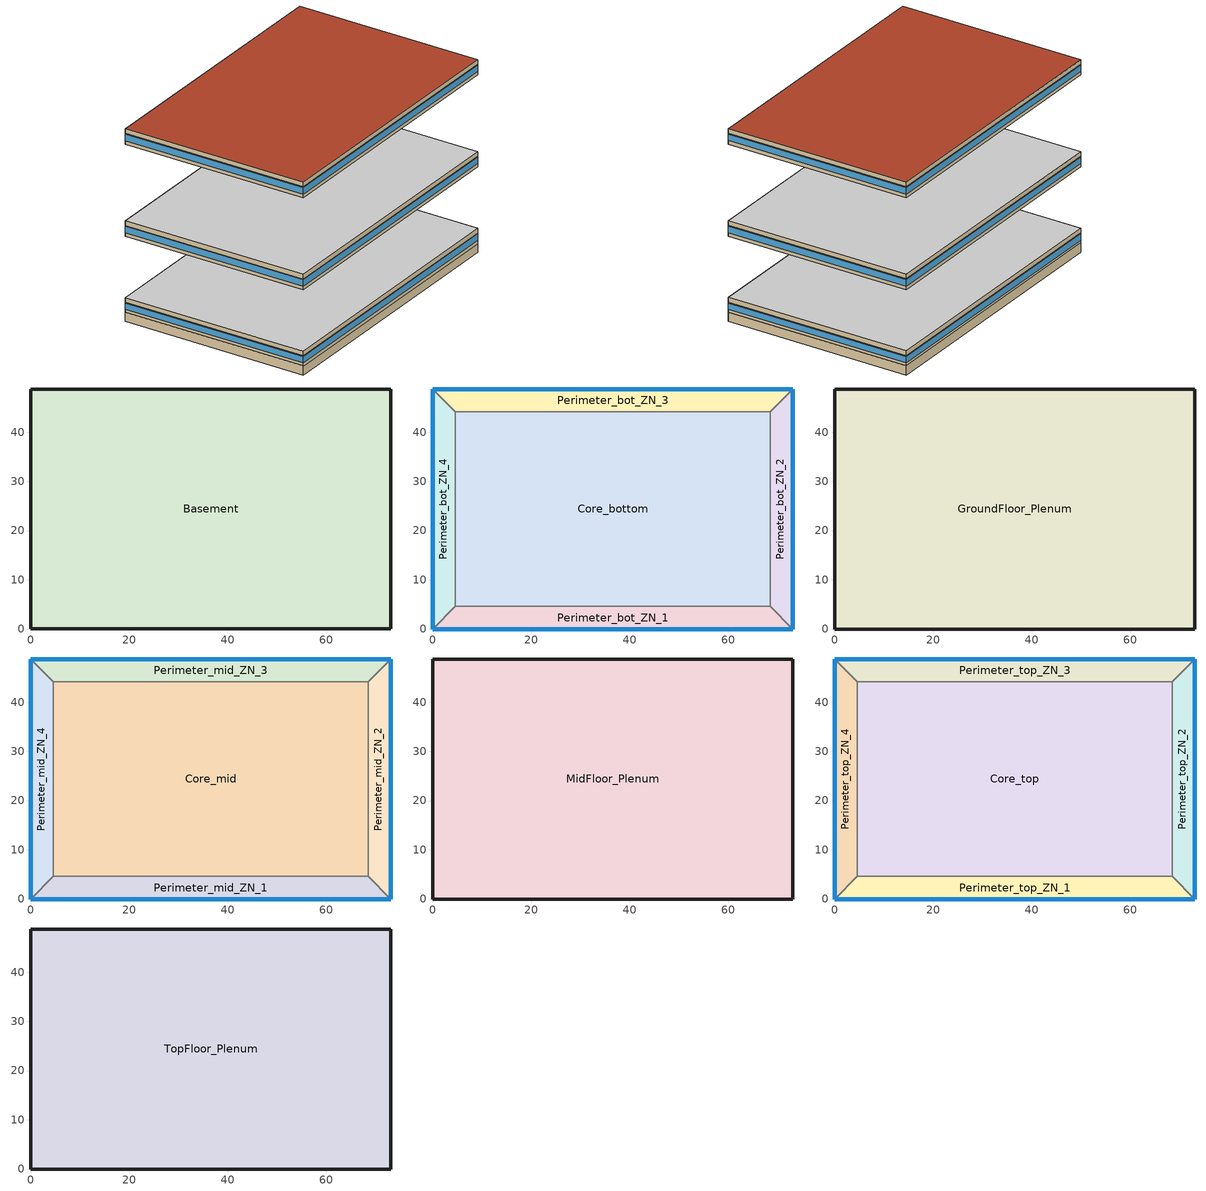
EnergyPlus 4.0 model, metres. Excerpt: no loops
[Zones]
Basement
 floor ground (ext-slab): 73.11,48.78 73.11,0.04 0,0.04 0,48.78 z-2.24
 wall ground (below-grade-wall-nonres): 73.11,0.04 73.11,48.78 0,48.78 0,0.04 73.11,0.04 z-2.24:0.2
Core_bottom
 floor to Basement (INT-FLOOR-TOPSIDE): 68.53,44.16 68.53,4.57 4.57,4.57 4.57,44.16 z0
 wall to Perimeter_bot_ZN_2 (int-walls): 68.53,4.57 68.53,44.16 z0:2.74
 wall to Perimeter_bot_ZN_3 (int-walls): 68.53,44.16 4.57,44.16 z0:2.74
 wall to Perimeter_bot_ZN_1 (int-walls): 4.57,4.57 68.53,4.57 z0:2.74
 wall to Perimeter_bot_ZN_4 (int-walls): 4.57,44.16 4.57,4.57 z0:2.74
Perimeter_bot_ZN_1
 floor to Basement (INT-FLOOR-TOPSIDE): 68.53,4.57 73.11,0 0,0 4.57,4.57 z0
 wall outside (ext-walls-mass-nonres): 0,0 73.11,0 z0:2.74
 wall to Perimeter_bot_ZN_2 (int-walls): 73.11,0 68.53,4.57 z0:2.74
 wall to Perimeter_bot_ZN_4 (int-walls): 4.57,4.57 0,0 z0:2.74
 window (window-90.1-2004-nonres-fixed): 0,0 73.11,0 z0.91:2.5
Perimeter_bot_ZN_2
 floor to Basement (INT-FLOOR-TOPSIDE): 68.53,44.16 73.11,48.74 73.11,0 68.53,4.57 z0
 wall outside (ext-walls-mass-nonres): 73.11,0 73.11,48.74 z0:2.74
 wall to Perimeter_bot_ZN_3 (int-walls): 73.11,48.74 68.53,44.16 z0:2.74
 window (window-90.1-2004-nonres-fixed): 73.11,0 73.11,48.74 z0.91:2.5
Perimeter_bot_ZN_3
 floor to Basement (INT-FLOOR-TOPSIDE): 4.57,44.16 0,48.74 73.11,48.74 68.53,44.16 z0
 wall outside (ext-walls-mass-nonres): 73.11,48.74 0,48.74 z0:2.74
 wall to Perimeter_bot_ZN_4 (int-walls): 0,48.74 4.57,44.16 z0:2.74
 window (window-90.1-2004-nonres-fixed): 73.11,48.74 0,48.74 z0.91:2.5
Perimeter_bot_ZN_4
 floor to Basement (INT-FLOOR-TOPSIDE): 4.57,4.57 0,0 0,48.74 4.57,44.16 z0
 wall outside (ext-walls-mass-nonres): 0,48.74 0,0 z0:2.74
 window (window-90.1-2004-nonres-fixed): 0,48.74 0,0 z0.91:2.5
GroundFloor_Plenum
 floor to Perimeter_bot_ZN_1 (DropCeiling): 4.57,4.57 68.53,4.57 73.11,0 0,0 z2.74
 floor to Perimeter_bot_ZN_2 (DropCeiling): 73.11,48.74 73.11,0 68.53,4.57 68.53,44.16 z2.74
 floor to Perimeter_bot_ZN_3 (DropCeiling): 68.53,44.16 4.57,44.16 0,48.74 73.11,48.74 z2.74
 floor to Perimeter_bot_ZN_4 (DropCeiling): 4.57,44.16 4.57,4.57 0,0 0,48.74 z2.74
 floor to Core_bottom (DropCeiling): 68.53,4.57 4.57,4.57 4.57,44.16 68.53,44.16 z2.74
 wall outside (ext-walls-mass-nonres): 73.11,0 73.11,48.74 0,48.74 0,0 73.11,0 z2.74:3.96
 ceiling adiabatic (INT-FLOOR-UNDERSIDE): 73.11,0 73.11,48.74 0,48.74 0,0 z3.96
Core_mid
 floor adiabatic (INT-FLOOR-TOPSIDE): 68.53,44.16 68.53,4.57 4.57,4.57 4.57,44.16 z19.82
 wall to Perimeter_mid_ZN_2 (int-walls): 68.53,4.57 68.53,44.16 z19.82:22.56
 wall to Perimeter_mid_ZN_3 (int-walls): 68.53,44.16 4.57,44.16 z19.82:22.56
 wall to Perimeter_mid_ZN_1 (int-walls): 4.57,4.57 68.53,4.57 z19.82:22.56
 wall to Perimeter_mid_ZN_4 (int-walls): 4.57,44.16 4.57,4.57 z19.82:22.56
Perimeter_mid_ZN_1
 floor adiabatic (INT-FLOOR-TOPSIDE): 68.53,4.57 73.11,0 0,0 4.57,4.57 z19.82
 wall outside (ext-walls-mass-nonres): 0,0 73.11,0 z19.82:22.56
 wall to Perimeter_mid_ZN_2 (int-walls): 73.11,0 68.53,4.57 z19.82:22.56
 wall to Perimeter_mid_ZN_4 (int-walls): 4.57,4.57 0,0 z19.82:22.56
 window (window-90.1-2004-nonres-fixed): 0,0 73.11,0 z20.73:22.32
Perimeter_mid_ZN_2
 floor adiabatic (INT-FLOOR-TOPSIDE): 68.53,44.16 73.11,48.74 73.11,0 68.53,4.57 z19.82
 wall outside (ext-walls-mass-nonres): 73.11,0 73.11,48.74 z19.82:22.56
 wall to Perimeter_mid_ZN_3 (int-walls): 73.11,48.74 68.53,44.16 z19.82:22.56
 window (window-90.1-2004-nonres-fixed): 73.11,0 73.11,48.74 z20.73:22.32
Perimeter_mid_ZN_3
 floor adiabatic (INT-FLOOR-TOPSIDE): 4.57,44.16 0,48.74 73.11,48.74 68.53,44.16 z19.82
 wall outside (ext-walls-mass-nonres): 73.11,48.74 0,48.74 z19.82:22.56
 wall to Perimeter_mid_ZN_4 (int-walls): 0,48.74 4.57,44.16 z19.82:22.56
 window (window-90.1-2004-nonres-fixed): 73.11,48.74 0,48.74 z20.73:22.32
Perimeter_mid_ZN_4
 floor adiabatic (INT-FLOOR-TOPSIDE): 4.57,4.57 0,0 0,48.74 4.57,44.16 z19.82
 wall outside (ext-walls-mass-nonres): 0,48.74 0,0 z19.82:22.56
 window (window-90.1-2004-nonres-fixed): 0,48.74 0,0 z20.73:22.32
MidFloor_Plenum
 floor to Perimeter_mid_ZN_1 (DropCeiling): 73.11,0 0,0 4.57,4.57 68.53,4.57 z22.56
 floor to Perimeter_mid_ZN_2 (DropCeiling): 73.11,0 68.53,4.57 68.53,44.16 73.11,48.74 z22.56
 floor to Perimeter_mid_ZN_3 (DropCeiling): 0,48.74 73.11,48.74 68.53,44.16 4.57,44.16 z22.56
 floor to Perimeter_mid_ZN_4 (DropCeiling): 0,0 0,48.74 4.57,44.16 4.57,4.57 z22.56
 floor to Core_mid (DropCeiling): 68.53,4.57 4.57,4.57 4.57,44.16 68.53,44.16 z22.56
 wall outside (ext-walls-mass-nonres): 73.11,0 73.11,48.74 0,48.74 0,0 73.11,0 z22.56:23.78
 ceiling adiabatic (INT-FLOOR-UNDERSIDE): 73.11,48.74 0,48.74 0,0 73.11,0 z23.78
Core_top
 floor adiabatic (INT-FLOOR-TOPSIDE): 68.53,44.16 68.53,4.57 4.57,4.57 4.57,44.16 z43.6
 wall to Perimeter_top_ZN_2 (int-walls): 68.53,4.57 68.53,44.16 z43.6:46.34
 wall to Perimeter_top_ZN_3 (int-walls): 68.53,44.16 4.57,44.16 z43.6:46.34
 wall to Perimeter_top_ZN_1 (int-walls): 4.57,4.57 68.53,4.57 z43.6:46.34
 wall to Perimeter_top_ZN_4 (int-walls): 4.57,44.16 4.57,4.57 z43.6:46.34
Perimeter_top_ZN_1
 floor adiabatic (INT-FLOOR-TOPSIDE): 68.53,4.57 73.11,0 0,0 4.57,4.57 z43.6
 wall outside (ext-walls-mass-nonres): 0,0 73.11,0 z43.6:46.34
 wall to Perimeter_top_ZN_2 (int-walls): 73.11,0 68.53,4.57 z43.6:46.34
 wall to Perimeter_top_ZN_4 (int-walls): 4.57,4.57 0,0 z43.6:46.34
 window (window-90.1-2004-nonres-fixed): 0,0 73.11,0 z44.51:46.1
Perimeter_top_ZN_2
 floor adiabatic (INT-FLOOR-TOPSIDE): 68.53,44.16 73.11,48.74 73.11,0 68.53,4.57 z43.6
 wall outside (ext-walls-mass-nonres): 73.11,0 73.11,48.74 z43.6:46.34
 wall to Perimeter_top_ZN_3 (int-walls): 73.11,48.74 68.53,44.16 z43.6:46.34
 window (window-90.1-2004-nonres-fixed): 73.11,0 73.11,48.74 z44.51:46.1
Perimeter_top_ZN_3
 floor adiabatic (INT-FLOOR-TOPSIDE): 4.57,44.16 0,48.74 73.11,48.74 68.53,44.16 z43.6
 wall outside (ext-walls-mass-nonres): 73.11,48.74 0,48.74 z43.6:46.34
 wall to Perimeter_top_ZN_4 (int-walls): 0,48.74 4.57,44.16 z43.6:46.34
 window (window-90.1-2004-nonres-fixed): 73.11,48.74 0,48.74 z44.51:46.1
Perimeter_top_ZN_4
 floor adiabatic (INT-FLOOR-TOPSIDE): 4.57,4.57 0,0 0,48.74 4.57,44.16 z43.6
 wall outside (ext-walls-mass-nonres): 0,48.74 0,0 z43.6:46.34
 window (window-90.1-2004-nonres-fixed): 0,48.74 0,0 z44.51:46.1
TopFloor_Plenum
 floor to Perimeter_top_ZN_1 (DropCeiling): 73.11,0 0,0 4.57,4.57 68.53,4.57 z46.34
 floor to Perimeter_top_ZN_2 (DropCeiling): 73.11,0 68.53,4.57 68.53,44.16 73.11,48.74 z46.34
 floor to Perimeter_top_ZN_3 (DropCeiling): 0,48.74 73.11,48.74 68.53,44.16 4.57,44.16 z46.34
 floor to Perimeter_top_ZN_4 (DropCeiling): 0,0 0,48.74 4.57,44.16 4.57,4.57 z46.34
 floor to Core_top (DropCeiling): 4.57,44.16 68.53,44.16 68.53,4.57 4.57,4.57 z46.34
 wall outside (ext-walls-mass-nonres): 73.11,0 73.11,48.74 0,48.74 0,0 73.11,0 z46.34:47.56
 roof outside (roof-IEAD-nonres): 73.11,0 73.11,48.74 0,48.74 0,0 z47.56
[Site:Location]
USA CA-LOS ANGELES: Latitude {deg}=33.92; Longitude {deg}=-118.4; Time Zone {hr}=-8; Elevation {m}=32
[SizingPeriod:DesignDay] Barometric Pressure {Pa}=100941; Rain {0-no,1-yes}=0; Snow on ground {0-no,1-yes}=0; Day of Month=21; Daylight Savings Time Indicator=0; Humidity Indicating Type=WetBulb
Name | Maximum Dry-Bulb Temperature {C} | Daily Temp Range {C} | Humidity Indicating Conditions at Maximum Dry-Bulb | Wind Speed {m/s} design conditions vs. traditional 6.71 m/s (15 mph) | Wind Direction {Degrees; N=0, S=180} | Clearness {0.0 to 1.1} | Month | Day Type | Wind Speed {m/s} design conditions vs. traditional 3.35 m/s (7mph)
LOS_ANGELES Ann Htg 99.6% Condns DB | 6.6 | 0 | 6.6 | 2.5 | 80 | 0 | 1 | WinterDesignDay
LOS_ANGELES Ann Clg .4% Condns WB=>MDB | 25.5 | 6 | 21.1 |  | 250 | 1 | 8 | SummerDesignDay | 4.2
[Site:GroundTemperature:BuildingSurface]
20.133, 20.114, 20.098, 20.195, 20.555, 20.958, 22.367, 22.7, 22.775, 21.957, 20.592, 20.216
[Site:WaterMainsTemperature]
Calculation Method=CORRELATION; Annual Average Outdoor Air Temperature {C}=16.64; Maximum Difference In Monthly Average Outdoor Air Temperatures {deltaC}=6.8
[Building]
Benchmark Large Office New V1.2_4.0: North Axis=0; Terrain=City; Loads Convergence Tolerance Value=0.04; Temperature Convergence Tolerance Value=0.2; Solar Distribution=FullInteriorAndExterior; Maximum Number of Warmup Days=25
[Construction]
ext-walls-mass-nonres: 1IN Stucco, 8IN Concrete HW, Mass NonRes Wall Insulation, 1/2IN Gypsum
roof-IEAD-nonres: Roof Membrane, IEAD NonRes Roof Insulation, Metal Decking
ext-slab: HW CONCRETE, CP02 CARPET PAD
int-walls: 1/2IN Gypsum, 1/2IN Gypsum
INT-FLOOR-TOPSIDE: MAT-CC05 4 HW CONCRETE, CP02 CARPET PAD
INT-FLOOR-UNDERSIDE: CP02 CARPET PAD, MAT-CC05 4 HW CONCRETE
below-grade-wall-nonres: 8IN Concrete HW, UGWall NonRes Insulation
DropCeiling: Std AC02
window-90.1-2004-nonres-fixed: ASHRAE NonRes Fixed Assembly Window
InteriorFurnishings: Std Wood 6inch
[Material] Thermal Absorptance=0.9
Name | Roughness | Thickness {m} | Conductivity {W/m-K} | Density {kg/m3} | Specific Heat {J/kg-K} | Solar Absorptance | Visible Absorptance | Density | Specific Heat | Thickness | Conductivity
Mass NonRes Wall Insulation | MediumRough | 0.0365395 | 0.049 | 265 | 836.8 | 0.7 | 0.7
IEAD NonRes Roof Insulation | MediumRough | 0.124663 | 0.049 |  |  | 0.7 | 0.7 | 265 | 836.8
UGWall NonRes Insulation | MediumRough | 0.0001 | 0.049 | 265 | 836.8 | 0.7 | 0.7
1/2IN Gypsum | Smooth | 0.0127 | 0.16 | 784.9 | 830 | 0.92 | 0.92
1IN Stucco | Smooth |  |  |  |  | 0.92 | 0.92 | 1858 | 837 | 0.0253 | 0.6918
8IN CONCRETE HW | Rough | 0.2032 | 1.311 | 2240 | 836.8 | 0.7 | 0.7
HW CONCRETE; MAT-CC05 4 HW CONCRETE | Rough | 0.1016 | 1.311 | 2240 | 836.8 | 0.7 | 0.7
Roof Membrane | VeryRough | 0.0095 | 0.16 | 1121.29 | 1460 | 0.7 | 0.7
Metal Decking | MediumSmooth | 0.0015 | 45.006 | 7680 | 418.4 | 0.7 | 0.3
Std AC02 | MediumSmooth | 0.0127 | 0.057 | 288 | 1339 | 0.7 | 0.2
Std Wood 6inch | MediumSmooth | 0.15 | 0.12 | 540 | 1210 | 0.7 | 0.7
[Material:NoMass]
CP02 CARPET PAD: Roughness=VeryRough; Thermal Resistance {(m2-K)/W}=0.2165; Thermal Absorptance=0.9; Solar Absorptance=0.7; Visible Absorptance=0.8
[WindowMaterial:SimpleGlazingSystem]
ASHRAE NonRes Fixed Assembly Window: U-Factor=3.23646; Solar Heat Gain Coefficient=0.25
[Zone] Type=1; Ceiling Height=-9999
Name | Multiplier | Volume | Part of Total Floor Area
Basement | 1 | 8690.42 | Yes
Core_bottom; Core_top | 1 | 6948.69 | Yes
Core_mid | 10 | 6948.69 | Yes
GroundFloor_Plenum; TopFloor_Plenum | 1 | 4344.14 | No
MidFloor_Plenum | 10 | 4344.14 | No
Perimeter_bot_ZN_1; Perimeter_top_ZN_1 | 1 | 860.0236 | Yes
Perimeter_bot_ZN_2; Perimeter_bot_ZN_4; Perimeter_top_ZN_2; Perimeter_top_ZN_4 | 1 | 554.2198 | Yes
Perimeter_bot_ZN_3; Perimeter_top_ZN_3 | 1 | 860.0048 | Yes
Perimeter_mid_ZN_1 | 10 | 860.0236 | Yes
Perimeter_mid_ZN_2; Perimeter_mid_ZN_4 | 10 | 554.2198 | Yes
Perimeter_mid_ZN_3 | 10 | 860.0048 | Yes
[People] Schedule=BLDG_OCC_SCH; Number of People Calculation Method=Area/Person; Fraction Radiant=0.3; User Specified Sensible Fraction=AUTOCALCULATE; Activity Level Schedule=ACTIVITY_SCH; Enable ASHRAE 55 Comfort Warnings=No; MRT Calculation=ZoneAveraged; Work Efficiency Schedule=WORK_EFF_SCH; Clothing Schedule=CLOTHING_SCH; Air Velocity Schedule=AIR_VELO_SCH; Thermal Comfort Report=FANGER
Name | Zone | Zone Area per Person
Basement People | Basement | 37.16
Core_bottom People | Core_bottom | 18.58
Core_mid People | Core_mid | 18.58
Core_top People | Core_top | 18.58
Perimeter_bot_ZN_1 People | Perimeter_bot_ZN_1 | 18.58
Perimeter_bot_ZN_2 People | Perimeter_bot_ZN_2 | 18.58
Perimeter_bot_ZN_3 People | Perimeter_bot_ZN_3 | 18.58
Perimeter_bot_ZN_4 People | Perimeter_bot_ZN_4 | 18.58
Perimeter_mid_ZN_1 People | Perimeter_mid_ZN_1 | 18.58
Perimeter_mid_ZN_2 People | Perimeter_mid_ZN_2 | 18.58
Perimeter_mid_ZN_3 People | Perimeter_mid_ZN_3 | 18.58
Perimeter_mid_ZN_4 People | Perimeter_mid_ZN_4 | 18.58
Perimeter_top_ZN_1 People | Perimeter_top_ZN_1 | 18.58
Perimeter_top_ZN_2 People | Perimeter_top_ZN_2 | 18.58
Perimeter_top_ZN_3 People | Perimeter_top_ZN_3 | 18.58
Perimeter_top_ZN_4 People | Perimeter_top_ZN_4 | 18.58
[Lights] Schedule=BLDG_LIGHT_SCH; Design Level Calculation Method=Watts/Area; Watts per Zone Area {W/m2}=10.76; Return Air Fraction=0; Fraction Radiant=0.7; Fraction Visible=0.2; Fraction Replaceable=1; Return Air Fraction is Calculated from Plenum Temperature=No
Name | Zone
Basement_Lights | Basement
Core_bottom_Lights | Core_bottom
Core_mid_Lights | Core_mid
Core_top_Lights | Core_top
Perimeter_bot_ZN_1_Lights | Perimeter_bot_ZN_1
Perimeter_bot_ZN_2_Lights | Perimeter_bot_ZN_2
Perimeter_bot_ZN_3_Lights | Perimeter_bot_ZN_3
Perimeter_bot_ZN_4_Lights | Perimeter_bot_ZN_4
Perimeter_mid_ZN_1_Lights | Perimeter_mid_ZN_1
Perimeter_mid_ZN_2_Lights | Perimeter_mid_ZN_2
Perimeter_mid_ZN_3_Lights | Perimeter_mid_ZN_3
Perimeter_mid_ZN_4_Lights | Perimeter_mid_ZN_4
Perimeter_top_ZN_1_Lights | Perimeter_top_ZN_1
Perimeter_top_ZN_2_Lights | Perimeter_top_ZN_2
Perimeter_top_ZN_3_Lights | Perimeter_top_ZN_3
Perimeter_top_ZN_4_Lights | Perimeter_top_ZN_4
[ElectricEquipment] Schedule=BLDG_EQUIP_SCH; Design Level Calculation Method=Watts/Area; Fraction Latent=0; Fraction Radiant=0.5; Fraction Lost=0
Name | Zone | Watts per Zone Floor Area {W/m2}
Basement_PlugMisc_Equip | Basement | 4.84
Core_bottom_PlugMisc_Equip | Core_bottom | 8.07
Core_mid_PlugMisc_Equip | Core_mid | 8.07
Core_top_PlugMisc_Equip | Core_top | 8.07
Perimeter_bot_ZN_1_PlugMisc_Equip | Perimeter_bot_ZN_1 | 8.07
Perimeter_bot_ZN_2_PlugMisc_Equip | Perimeter_bot_ZN_2 | 8.07
Perimeter_bot_ZN_3_PlugMisc_Equip | Perimeter_bot_ZN_3 | 8.07
Perimeter_bot_ZN_4_PlugMisc_Equip | Perimeter_bot_ZN_4 | 8.07
Perimeter_mid_ZN_1_PlugMisc_Equip | Perimeter_mid_ZN_1 | 8.07
Perimeter_mid_ZN_2_PlugMisc_Equip | Perimeter_mid_ZN_2 | 8.07
Perimeter_mid_ZN_3_PlugMisc_Equip | Perimeter_mid_ZN_3 | 8.07
Perimeter_mid_ZN_4_PlugMisc_Equip | Perimeter_mid_ZN_4 | 8.07
Perimeter_top_ZN_1_PlugMisc_Equip | Perimeter_top_ZN_1 | 8.07
Perimeter_top_ZN_2_PlugMisc_Equip | Perimeter_top_ZN_2 | 8.07
Perimeter_top_ZN_3_PlugMisc_Equip | Perimeter_top_ZN_3 | 8.07
Perimeter_top_ZN_4_PlugMisc_Equip | Perimeter_top_ZN_4 | 8.07
[Exterior:Lights]
Exterior Facade Lighting: Schedule=ALWAYS_ON; Design Level=2499; Control Option=AstronomicalClock
[Exterior:FuelEquipment]
Elevators: Fuel Use Type=Electricity; Schedule=BLDG_ELEVATORS; Design Level {W}=244444
[ZoneInfiltration:DesignFlowRate] Design Volume Flow Rate Calculation Method=Flow/ExteriorArea; Constant Term Coefficient=1; Temperature Term Coefficient=0; Velocity Term Coefficient=0; Velocity Squared Term Coefficient=0
Name | Zone | Schedule | Flow per Exterior Surface Area {m3/s/m2}
GroundFloor_Plenum_Infiltration | GroundFloor_Plenum | ALWAYS_ON | 0.000302
MidFloor_Plenum_Infiltration | MidFloor_Plenum | ALWAYS_ON | 0.000302
Perimeter_bot_ZN_1_Infiltration | Perimeter_bot_ZN_1 | INFIL_QUARTER_ON_SCH | 0.000302
Perimeter_bot_ZN_2_Infiltration | Perimeter_bot_ZN_2 | INFIL_QUARTER_ON_SCH | 0.000302
Perimeter_bot_ZN_3_Infiltration | Perimeter_bot_ZN_3 | INFIL_QUARTER_ON_SCH | 0.000302
Perimeter_bot_ZN_4_Infiltration | Perimeter_bot_ZN_4 | INFIL_QUARTER_ON_SCH | 0.000302
Perimeter_mid_ZN_1_Infiltration | Perimeter_mid_ZN_1 | INFIL_QUARTER_ON_SCH | 0.000302
Perimeter_mid_ZN_2_Infiltration | Perimeter_mid_ZN_2 | INFIL_QUARTER_ON_SCH | 0.000302
Perimeter_mid_ZN_3_Infiltration | Perimeter_mid_ZN_3 | INFIL_QUARTER_ON_SCH | 0.000302
Perimeter_mid_ZN_4_Infiltration | Perimeter_mid_ZN_4 | INFIL_QUARTER_ON_SCH | 0.000302
Perimeter_top_ZN_1_Infiltration | Perimeter_top_ZN_1 | INFIL_QUARTER_ON_SCH | PARAMS[:Infiltration]) %>
Perimeter_top_ZN_2_Infiltration | Perimeter_top_ZN_2 | INFIL_QUARTER_ON_SCH | PARAMS[:Infiltration]) %>
Perimeter_top_ZN_3_Infiltration | Perimeter_top_ZN_3 | INFIL_QUARTER_ON_SCH | PARAMS[:Infiltration]) %>
Perimeter_top_ZN_4_Infiltration | Perimeter_top_ZN_4 | INFIL_QUARTER_ON_SCH | PARAMS[:Infiltration]) %>
TopFloor_Plenum_Infiltration | TopFloor_Plenum | ALWAYS_ON | PARAMS[:Infiltration]) %>
[InternalMass] Construction=InteriorFurnishings
Name | Zone | Surface Area
Basement Internal Mass | Basement | 7126.21
Core_bottom Internal Mass | Core_bottom | 5064.65
Core_mid Internal Mass | Core_mid | 5064.65
Core_top Internal Mass | Core_top | 5064.65
Perimeter_bot_ZN_1 Internal Mass | Perimeter_bot_ZN_1 | 626.8394
Perimeter_bot_ZN_2 Internal Mass | Perimeter_bot_ZN_2 | 403.9503
Perimeter_bot_ZN_3 Internal Mass | Perimeter_bot_ZN_3 | 626.8257
Perimeter_bot_ZN_4 Internal Mass | Perimeter_bot_ZN_4 | 403.9503
Perimeter_mid_ZN_1 Internal Mass | Perimeter_mid_ZN_1 | 626.8394
Perimeter_mid_ZN_2 Internal Mass | Perimeter_mid_ZN_2 | 403.9503
Perimeter_mid_ZN_3 Internal Mass | Perimeter_mid_ZN_3 | 626.8257
Perimeter_mid_ZN_4 Internal Mass | Perimeter_mid_ZN_4 | 403.9503
Perimeter_top_ZN_1 Internal Mass | Perimeter_top_ZN_1 | 626.8394
Perimeter_top_ZN_2 Internal Mass | Perimeter_top_ZN_2 | 403.9503
Perimeter_top_ZN_3 Internal Mass | Perimeter_top_ZN_3 | 626.8257
Perimeter_top_ZN_4 Internal Mass | Perimeter_top_ZN_4 | 403.9503
[AvailabilityManager:NightCycle] Availability Schedule=ALWAYS_ON; Fan Schedule=HVACOperationSchd; Control Type {CycleOnAny | CycleOnControlZone | CycleOnAnyZoneFansOnly}=CycleOnAny; Thermostat Tolerance {delta C}=1; Cycling Run Time {s}=1800
VAV_1 Availability Manager; VAV_2 Availability Manager; VAV_3 Availability Manager; VAV_5 Availability Manager
[AirLoopHVAC:ReturnPlenum]
Name | Zone
VAV_2 Return Plenum | MidFloor_Plenum
VAV_1 Return Plenum | GroundFloor_Plenum
VAV_3 Return Plenum | TopFloor_Plenum
[UtilityCost:Tariff] Group=Comm Elect
Name | Output Meter | Conversion Factor Choice | Time of Use Period Schedule | Season Schedule | Demand Window Length | Monthly Charge or Variable
SCE_TOU-8_GeneralServiceLarge | Electricity:Facility | kWh | SCETOUSched | SCESeasonsSchedule | HalfHour | 246.33
SCE_GS-2_GeneralService | Electricity:Facility | kWh | SCETOUSched | SCESeasonsSchedule | HalfHour | 74.03
SCE_GS-1_GeneralService | Electricity:Facility | kWh |  | SCESeasonsSchedule | HalfHour | 15.25
CA_EIAMonthlyRateGas | Gas:Facility | MCF |  |  |  | 0
[UtilityCost:Charge:Simple]
Name | Charge Variable | Tariff | Source Variable | Season | Category Variable | Cost per Unit Value or Variable
 | SummerDeliveryOnPeakEnergyCharge | SCE_TOU-8_GeneralServiceLarge | PeakEnergy | Summer | EnergyCharges | 0.01676
 | SummerDeliveryOffPeakEnergyCharge | SCE_TOU-8_GeneralServiceLarge | OffPeakEnergy | Summer | EnergyCharges | 0.01676
 | SummerDeliveryMidPeakEnergyCharge | SCE_TOU-8_GeneralServiceLarge | MidPeakEnergy | Summer | EnergyCharges | 0.01676
 | WinterDeliveryOffPeakEnergyCharge | SCE_TOU-8_GeneralServiceLarge | OffPeakEnergy | Winter | EnergyCharges | 0.01676
 | WinterDeliveryMidPeakEnergyCharge | SCE_TOU-8_GeneralServiceLarge | MidPeakEnergy | Winter | EnergyCharges | 0.01676
 | FacilitiesDemandCharge | SCE_TOU-8_GeneralServiceLarge | TotalDemand | Annual | DemandCharges | 6.35
 | SummerTOUOnPeakDemandCharge | SCE_TOU-8_GeneralServiceLarge | PeakDemand | Summer | DemandCharges | 8.84
 | SummerTOUMidPeakDemandCharge | SCE_TOU-8_GeneralServiceLarge | MidPeakDemand | Summer | DemandCharges | 0.76
 | TransformerDemandCharge | SCE_TOU-8_GeneralServiceLarge | TotalDemand | Annual | DemandCharges | 1
 | PowerFactorDemandCharge | SCE_TOU-8_GeneralServiceLarge | TotalDemand | Annual | DemandCharges | 0.23
 | TaxofEightPercent | SCE_TOU-8_GeneralServiceLarge | SubTotal | Annual | Taxes | 0.08
 | AnnualDeliveryEnergyCharge | SCE_GS-2_GeneralService | totalEnergy | Annual | EnergyCharges | 0.0189
 | AnnualFacilityDemandURGCharge | SCE_GS-2_GeneralService | totalDemand | Annual | DemandCharges | 0.77
 | AnnualFacilityDemandDelivCharge | SCE_GS-2_GeneralService | totalDemand | Annual | DemandCharges | 5.44
 | SummerTimeRelatedDemandCharge | SCE_GS-2_GeneralService | totalDemand | Summer | DemandCharges | 1.87
 | SummerTimeDemandDelivCharge | SCE_GS-2_GeneralService | totalDemand | Summer | DemandCharges | 7.04
 | TaxofEightPercent | SCE_GS-2_GeneralService | SubTotal | Annual | Taxes | 0.08
 | SummerEnergyCharge | SCE_GS-1_GeneralService | totalEnergy | Summer | EnergyCharges | 0.0808
 | WinterEnergyCharge | SCE_GS-1_GeneralService | totalEnergy | Winter | EnergyCharges | 0.0351
 | AnnualDeliveryEnergyCharge | SCE_GS-1_GeneralService | totalEnergy | Annual | EnergyCharges | 0.0694
 | taxofEightPercent | SCE_GS-1_GeneralService | SubTotal | Summer | Taxes | 0.08
 | MonthlyRateGasCharge | CA_EIAMonthlyRateGas | totalEnergy | Annual | EnergyCharges | CA_MonthlyGasRates
 | TaxofEightPercent | CA_EIAMonthlyRateGas | SubTotal | Annual | Taxes | 0.08
[UtilityCost:Qualify] Variable=TotalDemand; Season=Annual; Threshold Test=Count
Name | Tariff | Qualify Type | Threshold Value or Variable | Number of Months
MinDemand500kw | SCE_TOU-8_GeneralServiceLarge | Minimum | 500 | 12
MaxDemand500kw | SCE_GS-2_GeneralService | Maximum | 500 | 1
MinDemand20kw | SCE_GS-2_GeneralService | Minimum | 20 | 12
MaxDemand20kw | SCE_GS-1_GeneralService | Maximum | 20 | 1
[UtilityCost:Charge:Block]
Charge Variable=AnnualUtilityRetained; Tariff=SCE_GS-2_GeneralService; Source Variable=TotalEnergy; Season=Annual; Category Variable=EnergyCharges; Block Size Multiplier Value or Variable=totalDemand; Block Size 1 Value or Variable=300; Block 1 Cost per Unit Value or Variable=0.0694; Block Size 2 Value or Variable=remaining; Block 2 Cost per Unit Value or Variable=0.0791
[UtilityCost:Variable]
CA_MonthlyGasRates: Tariff=CA_EIAMonthlyRateGas; January Value=9.37; February Value=8.88; March Value=8.2; April Value=7.29; May Value=7.82; June Value=8.26; July Value=8.23; August Value=8.21; September Value=7.9; October Value=8.09; November Value=7.64; December Value=8.43
[Schedule:Compact]
ALWAYS_ON: Through: 12/31, For: AllDays, Until: 24:00, 1
INFIL_QUARTER_ON_SCH: Through: 12/31, For: Weekdays SummerDesignDay, Until: 06:00, 1, Until: 22:00, 0.25, Until: 24:00, 1, For: Saturday WinterDesignDay, Until: 06:00, 1, Until: 18:00, 0.25, Until: 24:00, 1, For: Sunday Holidays AllOtherDays, Until: 24:00, 1
BLDG_OCC_SCH: Fraction, Through: 12/31, For: SummerDesignDay, Until: 06:00, 0, Until: 22:00, 1, Until: 24:00, 0.05, For: Weekdays, Until: 06:00, 0, Until: 07:00, 0.1, Until: 08:00, 0.2, Until: 12:00, 0.95, Until: 13:00, 0.5, Until: 17:00, 0.95, Until: 18:00, 0.3, Until: 20:00, 0.1, Until: 24:00, 0.05, For: Saturday, Until: 06:00, 0, Until: 08:00, 0.1, Until: 12:00, 0.3, Until: 17:00, 0.1, Until: 24:00, 0, For: AllOtherDays, Until: 24:00, 0
BLDG_LIGHT_SCH: Fraction, Through: 12/31, For: Weekdays, Until: 05:00, 0.05, Until: 07:00, 0.1, Until: 08:00, 0.3, Until: 17:00, 0.9, Until: 18:00, 0.5, Until: 20:00, 0.3, Until: 22:00, 0.2, Until: 23:00, 0.1, Until: 24:00, 0.05, For: Saturday, Until: 06:00, 0.05, Until: 08:00, 0.1, Until: 12:00, 0.3, Until: 17:00, 0.15, Until: 24:00, 0.05, For: SummerDesignDay, Until: 24:00, 1, For: WinterDesignDay, Until: 24:00, 0, For: AllOtherDays, Until: 24:00, 0.05
BLDG_EQUIP_SCH: Fraction, Through: 12/31, For: Weekdays, Until: 08:00, 0.4, Until: 12:00, 0.9, Until: 13:00, 0.8, Until: 17:00, 0.9, Until: 18:00, 0.5, Until: 24:00, 0.4, For: Saturday, Until: 06:00, 0.3, Until: 08:00, 0.4, Until: 12:00, 0.5, Until: 17:00, 0.35, Until: 24:00, 0.3, For: SummerDesignDay, Until: 24:00, 1, For: WinterDesignDay, Until: 24:00, 0, For: AllOtherDays, Until: 24:00, 0.3
ACTIVITY_SCH: Through: 12/31, For: AllDays, Until: 24:00, 120
WORK_EFF_SCH: Through: 12/31, For: AllDays, Until: 24:00, 0
AIR_VELO_SCH: Through: 12/31, For: AllDays, Until: 24:00, 0.2
CLOTHING_SCH: Through: 04/30, For: AllDays, Until: 24:00, 1, Through: 09/30, For: AllDays, Until: 24:00, 0.5, Through: 12/31, For: AllDays, Until: 24:00, 1
HVACOperationSchd: Through: 12/31, For: Weekdays SummerDesignDay, Until: 06:00, 0, Until: 22:00, 1, Until: 24:00, 0, For: Saturday WinterDesignDay, Until: 06:00, 0, Until: 18:00, 1, Until: 24:00, 0, For: AllOtherDays, Until: 24:00, 0
SCESeasonsSchedule: Through: 5/31, For: AllDays, Until: 24:00, 1, Through: 9/30, For: AllDays, Until: 24:00, 3, Through: 12/31, For: AllDays, Until: 24:00, 1
SCETOUSched: Through: 5/31, For: WeekDays, Until: 8:00, 3, Until: 21:00, 4, Until: 24:00, 3, For: AllOtherDays, Until: 24:00, 3, Through: 9/30, For: WeekDays, Until: 8:00, 3, Until: 12:00, 4, Until: 18:00, 1, Until: 23:00, 4, Until: 24:00, 3, For: AllOtherDays, Until: 24:00, 3, Through: 12/31, For: WeekDays, Until: 8:00, 3, Until: 21:00, 4, Until: 24:00, 3, For: AllOtherDays, Until: 24:00, 3
[SCHEDULE:COMPACT]
BLDG_ELEVATORS: Fraction, Through: 12/31, For: AllDays, Until: 04:00, 0.05, Until: 05:00, 0.1, Until: 06:00, 0.2, Until: 07:00, 0.4, Until: 09:00, 0.5, Until: 10:00, 0.35, Until: 16:00, 0.15, Until: 17:00, 0.35, Until: 19:00, 0.5, Until: 21:00, 0.4, Until: 22:00, 0.3, Until: 23:00, 0.2, Until: 24:00, 0.1
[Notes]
DOE Commercial Building Benchmark
Large Office, new construction
ASHRAE Standards 90.1-2004 and 62-1999
Description:  12 story plus basement, office building.
Form:         Area = 46,320 m2 (498,588 ft2); Number of Stories = 12; Shape = rectangle, Aspect ratio = 1.5
Envelope:     Envelope thermal properties vary with climate according to ASHRAE Standard 90.1-2004.
Opaque constructions: mass walls; built-up flat roof (insulation above deck); slab-on-grade floor
Windows: window-to-wall ratio = 38.0%, equal distribution of windows
Infiltration in perimeter zones only
= 0.4 cfm/ft2 above grade wall area at 0.3 in wc (75 Pa) adjusted to 0.016 in wc (4 Pa).
25% of full value when ventilation system on.
HVAC:         VAV with reheat and plenum zones
Economizer per 90.1-2004
Int. gains:   lights = 10.76 W/m2 (1.0 W/ft2) (building area method);
elec. plug loads = 8.07 W/m2 (0.75 W/ft2); basement 4.84 W/m2 (0.45 W/ft2)
gas plug load = 0 W/m2 (0 W/ft2)
people = 2,397 total, 5.38/100 m2 (5.0/1000 ft2); basement 2.69/100 m2 (2.5/1000 ft2)
elevators = 12 @ 25 HP each, 91% motor efficiency, motor heat exhausted directly
Detached Shading:               None
Daylight:                       None
Natural Ventilation:            None
Zonal Equipment:                None
Air Primary Loops:              VAV WITH REHEAT
Plant Loops:                    SHWSys1, HeatSys1, CoolSys1, TowerWaterSys
System Equipment Autosize:      Yes
Purchased Cooling:              None
Purchased Heating:              None
Coils:                          Coil:Cooling:Water; Coil:Heating:Water
Pumps:                          Yes
Boilers:                        Boiler:HotWater (gas-fired)
Chillers:                       Chiller:Electric:EIR (water-cooled)
Reference citation for the Commercial Building Benchmarks:
Deru, M.; Field, K.; Studer, D.; Benne, K.; Griffith, B.; Torcellini, P;
Halverson, M.; Winiarski, D.; Liu, B.; Rosenberg, M.; Huang, J.;
Yazdanian, M.; Crawley, D. (2009).
DOE Commercial Building Research Benchmarks for Commercial Buildings.
Washington, DC: U.S. Department of Energy, Energy Efficiency and
Renewable Energy, Office of Building Technologies.
WeatherFileName=USA_CA_Los.Angeles_TMY2.epw
LOS_ANGELES_CA_USA Annual Heating 99.6%, MaxDB=6.6°C
LOS_ANGELES_CA_USA Annual Cooling (WB=>MDB) .4%, MDB=25.5°C WB=21.1°C
